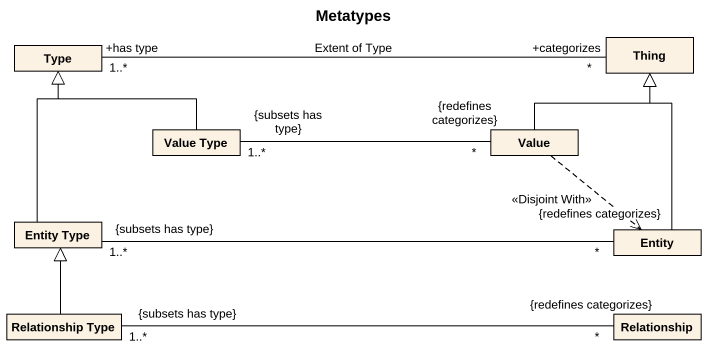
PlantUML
@startuml
title Metatypes
hide circle
hide empty members
class Type
class Thing
class "Value Type" as Value_Type
class Value
class "Entity Type" as Entity_Type
class "Entity" as Entity_
class "Relationship Type" as Relationship_Type
class Relationship
Type "+has type\n1..*" -right- "+categorizes\n*" Thing : Extent of Type
Value_Type -up-|> Type
Value_Type "1..*\n{subsets has type}" -right- "*\n{redefines categorizes}" Value
Value -up-|> Thing
Value ..> Entity_ : <<Disjoint With>>
Entity_Type -up-|> Type
Entity_Type "1..*\n{subsets has type}" -right- "*\n{redefines categorizes}" Entity_
Entity_ -up-|> Thing
Relationship_Type -up-|> Entity_Type
Relationship_Type "1..*\n{subsets has type}" -right- "*\n{redefines categorizes}" Relationship
@enduml
